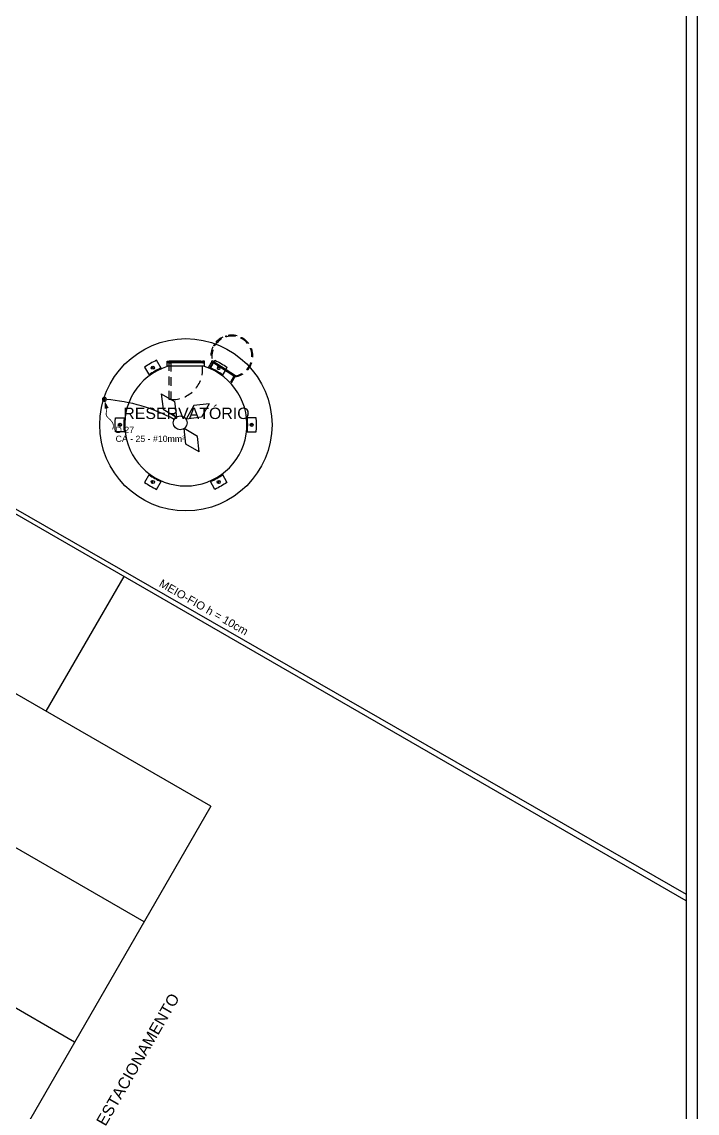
# Model space of a CAD drawing. Extents: x -192 to 167, y 237 to 369.
# Drawn here: x 135.77 to 147.92, y 306.52 to 326.16 of the extents above; entities that cross this region are included whole.
import ezdxf

# ---------------------------------------------------------------- set-up
doc = ezdxf.new("R2010")
doc.units = 0
doc.header["$LTSCALE"] = 0.1
doc.linetypes.add('HIDDEN', pattern=[9.525, 6.35, -3.175])
doc.linetypes.add('TRAÇO-2PTOS_P', pattern=[0.625, 0.25, -0.125, 0, -0.125, 0, -0.125])
doc.layers.get('0').update_dxf_attribs({"linetype": 'CONTINUOUS'})
for name, color, linetype in [('100-txt_t4', 1, 'CONTINUOUS'), ('75-0', 7, 'CONTINUOUS'), ('A-MURO', 2, 'CONTINUOUS'), ('A-PISOS-NIVEL', 1, 'CONTINUOUS'), ('ARQ-ALV-VISTA1', 1, 'CONTINUOUS'), ('ARQ-ALV-VISTA2', 1, 'CONTINUOUS'), ('ARQ-COB-PROJ', 8, 'TRAÇO-2PTOS_P'), ('ARQ-TXT-1_050', 2, 'CONTINUOUS'), ('ARQ-TXT-1_075', 2, 'CONTINUOUS'), ('EST-MET-CORTE', 5, 'CONTINUOUS'), ('FARADAY', 6, 'HIDDEN'), ('GER_PARA-RAIO', 5, 'PARA-RAIO'), ('PRES-AZUL', 164, 'CONTINUOUS'), ('SPD_BLK_SÍMBOLOS', 1, 'CONTINUOUS')]:
    doc.layers.add(name, color=color, linetype=linetype)
doc.styles.add('ESC-50-A20', font='arial.ttf', dxfattribs={"height": 0.1})
doc.styles.get("Standard").update_dxf_attribs({"font": 'ARIALUNI.TTF'})
doc.styles.add('T4', font='arial.ttf')
doc.linetypes.add('PARA-RAIO', pattern='A,0.5,-0.15,["/",Standard,S=0.15,R=0,X=-0.1,Y=-0.075],-0.05', length=0.7)

# ---------------------------------------------------------------- blocks, each defined once
blk = doc.blocks.new('17030112')
at = {"layer": '', "color": 3}
for p, q in [((0, 0.5), (-0.1, 0.3)), ((0, 0.5), (0.1, 0.3)), ((-0.1, 0.3), (0, 0.1)), ((0.1, 0.3), (0, 0.1)), ((-0.5, 0), (-0.3, 0.1)), ((-0.5, 0), (-0.3, -0.1)), ((-0.3, 0.1), (-0.1, 0)), ((-0.3, -0.1), (-0.1, 0)), ((0.3, 0.1), (0.1, 0)), ((0.3, -0.1), (0.1, 0)), ((0.5, 0), (0.3, 0.1)), ((0.5, 0), (0.3, -0.1))]:
    blk.add_line(p, q, dxfattribs=at)
at = {"layer": '', "color": 2}
blk.add_circle((0, 0), 0.1, dxfattribs=at)
blk = doc.blocks.new('cadnic01000124')
at = {"color": 10, "const_width": 0.0533}
blk.add_lwpolyline([(0.301, 0.301), (0.39, 0.381), (0.453, 0.463), (0.497, 0.542), (0.53, 0.619), (0.56, 0.69), (0.593, 0.752), (0.638, 0.805), (0.702, 0.846), (0.79, 0.874), (0.897, 0.896), (1.014, 0.921), (1.133, 0.956), (1.245, 1.01), (1.343, 1.091), (1.417, 1.208), (1.46, 1.368)], dxfattribs=at)
at = {"color": 10}
blk.add_lwpolyline([(0.088, 0.088, 0, 0.267, 0), (0.422, 0.422, 0.02, 0.02, 0)], format="xyseb", dxfattribs=at)
at = {"color": 2}
blk.add_circle((0, 0), 0.125, dxfattribs=at)
at = {"color": 3}
blk.add_circle((0, 0), 0.05, dxfattribs=at)
blk = doc.blocks.new('6 SALAS')
at = {"layer": 'A-MURO', "color": 251}
for p, q in [((79.8, 0), (79.8, -50)), ((80, 0), (80, -50))]:
    blk.add_line(p, q, dxfattribs=at)
at = {"layer": 'A-PISOS-NIVEL', "color": 251}
for p, q in [((64.522, -28.016), (79.8, -36.796)), ((79.8, -36.915), (64.485, -28.081)), ((69.682, -31.079), (68.283, -33.504)), ((71.247, -35.214), (66.916, -32.716)), ((70.048, -37.293), (65.717, -34.795)), ((71.247, -35.214), (65.551, -45.089)), ((68.799, -39.459), (64.468, -36.96))]:
    blk.add_line(p, q, dxfattribs=at)
at = {"layer": 'ARQ-ALV-VISTA1', "color": 251, "ltscale": 0.1}
for p, q in [((70.179, -27.315), (70.234, -27.329)), ((71.418, -27.315), (71.364, -27.329)), ((69.592, -28.33), (69.633, -28.37)), ((72.005, -28.33), (71.965, -28.37)), ((70.214, -29.405), (70.199, -29.35)), ((71.384, -29.405), (71.399, -29.35))]:
    blk.add_line(p, q, dxfattribs=at)
for points in [[(70.361, -27.34), (70.274, -27.189, 0.044204), (70.057, -27.314), (70.145, -27.465)], [(71.307, -27.218), (71.324, -27.189, -0.044204), (71.54, -27.314), (71.518, -27.354)], [(69.706, -28.475), (69.531, -28.475, -0.044204), (69.531, -28.225), (69.706, -28.225)], [(71.892, -28.475), (72.067, -28.475, 0.044204), (72.067, -28.225), (71.892, -28.225)], [(70.145, -29.234), (70.058, -29.386, 0.044204), (70.274, -29.511), (70.361, -29.359)], [(71.453, -29.234), (71.54, -29.386, -0.044204), (71.324, -29.511), (71.236, -29.359)]]:
    blk.add_lwpolyline(points, format="xyb", dxfattribs=at)
for points in [[(71.237, -27.34), (71.296, -27.237)], [(71.507, -27.372), (71.453, -27.465)]]:
    blk.add_lwpolyline(points, dxfattribs=at)
for centre, radius in [((70.8, -28.35), 1.55), ((70.206, -27.322), 0.0285), ((69.613, -28.35), 0.0285), ((71.985, -28.35), 0.0285), ((70.207, -29.378), 0.0285), ((71.391, -29.378), 0.0285)]:
    blk.add_circle(centre, radius, dxfattribs=at)
for centre, radius, start, end in [((70.871, -28.474), 1.258, 114.3366, 125.6634), ((70.727, -28.474), 1.258, 54.3366, 65.6634), ((71.391, -27.322), 0.0285, 102.5365, 11.9947), ((70.942, -28.35), 1.258, 174.3366, 185.6634), ((70.655, -28.35), 1.258, 354.3366, 5.6634), ((70.871, -28.226), 1.258, 234.3366, 245.6634), ((70.726, -28.226), 1.258, 294.3366, 305.6634)]:
    blk.add_arc(centre, radius, start, end, dxfattribs=at)
at = {"layer": 'ARQ-ALV-VISTA2', "color": 251, "ltscale": 0.1}
for p, q in [((71.274, -27.197), (71.2, -27.325)), ((71.285, -27.229), (71.224, -27.334)), ((71.695, -27.468), (71.274, -27.197)), ((71.664, -27.473), (71.285, -27.229)), ((71.664, -27.473), (71.602, -27.58)), ((71.621, -27.597), (71.695, -27.468))]:
    blk.add_line(p, q, dxfattribs=at)
blk.add_arc((70.799, -28.35), 1.1, 107.6647, 72.2178, dxfattribs=at)
at = {"layer": 'ARQ-COB-PROJ', "color": 251, "linetype": 'HIDDEN', "ltscale": 0.04}
for p, q in [((71.528, -26.767), (71.523, -26.75)), ((71.32, -26.924), (71.306, -26.915)), ((71.973, -27.009), (71.989, -27.005)), ((71.942, -27.291), (71.956, -27.3))]:
    blk.add_line(p, q, dxfattribs=at)
blk.add_lwpolyline([(71.796, -26.793), (71.804, -26.779)], dxfattribs=at)
at = {"layer": 'ARQ-COB-PROJ', "color": 251, "linetype": 'HIDDEN', "ltscale": 0.25}
blk.add_lwpolyline([(70.53, -27.896), (70.5, -27.896), (70.5, -27.232), (70.53, -27.232)], close=True, dxfattribs=at)
at = {"layer": 'ARQ-COB-PROJ', "color": 251, "linetype": 'HIDDEN', "ltscale": 0.04}
for centre in [(71.526, -26.759), (71.8, -26.786), (71.313, -26.919), (71.981, -27.007), (71.949, -27.296)]:
    blk.add_circle(centre, 0.00833, dxfattribs=at)
at = {"layer": 'ARQ-COB-PROJ', "color": 251, "linetype": 'HIDDEN', "ltscale": 0.25}
for centre, radius, start, end in [((71.627, -27.113), 0.378, 278.7573, 195.7453), ((71.629, -27.114), 0.361, 275.5395, 198.3534), ((70.554, -27.348), 0.548, 267.5682, 5.4773)]:
    blk.add_arc(centre, radius, start, end, dxfattribs=at)
at = {"layer": 'EST-MET-CORTE', "color": 251}
for p, q in [((70.465, -27.301), (70.465, -27.202)), ((71.135, -27.302), (71.135, -27.202))]:
    blk.add_line(p, q, dxfattribs=at)
at = {"layer": 'EST-MET-CORTE', "color": 251, "ltscale": 0.1}
for p, q in [((71.07, -27.202), (70.53, -27.202)), ((71.07, -27.232), (70.53, -27.232))]:
    blk.add_line(p, q, dxfattribs=at)
for points in [[(70.495, -27.202), (70.495, -27.232), (70.465, -27.232), (70.465, -27.202)], [(70.5, -27.202), (70.5, -27.232), (70.53, -27.232), (70.53, -27.202)], [(71.1, -27.202), (71.1, -27.232), (71.07, -27.232), (71.07, -27.202)], [(71.105, -27.202), (71.105, -27.232), (71.135, -27.232), (71.135, -27.202)]]:
    blk.add_lwpolyline(points, close=True, dxfattribs=at)
at = {"layer": 'PRES-AZUL', "color": 251, "ltscale": 0.1}
for p, q in [((71.07, -27.217), (70.53, -27.217)), ((71.135, -27.296), (70.465, -27.296))]:
    blk.add_line(p, q, dxfattribs=at)
at = {"layer": 'ARQ-TXT-1_050', "color": 251, "insert": (68.327, -28.041), "char_height": 0.2048, "attachment_point": 1, "style": 'ESC-50-A20'}
blk.add_mtext_dynamic_manual_height_columns('\\pi1.3469;RESERVATÓRIO       ', width=4.46064, gutter_width=1, heights=[0], dxfattribs=at)
at = {"layer": 'ARQ-TXT-1_050', "color": 251, "insert": (68.606, -41.869), "char_height": 0.2048, "attachment_point": 1, "rotation": 60.0228, "style": 'ESC-50-A20'}
blk.add_mtext_dynamic_manual_height_columns('\\pi1.1404;ESTACIONAMENTO       ', width=4.46064, gutter_width=1, heights=[0], dxfattribs=at)
at = {"layer": 'ARQ-TXT-1_075', "color": 251, "insert": (69.739, -30.754), "char_height": 0.144, "width": 3.24737, "attachment_point": 1, "rotation": 330.114, "style": 'ESC-50-A20'}
blk.add_mtext('\\pi0.73498;MEIO-FIO h = 10cm', dxfattribs=at)

msp = doc.modelspace()

# ---------------------------------------------------------------- block references
at = {"layer": 'FARADAY', "color": 6, "linetype": 'ByBlock'}
msp.add_blockref('6 SALAS', (67.921, 347.257), dxfattribs=at)

# ---------------------------------------------------------------- next in the draw order: linework, layer by layer
at = {"layer": 'GER_PARA-RAIO'}
msp.add_arc((137.063, 316.306), 3.063, 61.7865, 85.7427, dxfattribs=at)

# ---------------------------------------------------------------- next in the draw order: block references
at = {"layer": '75-0', "xscale": -0.2812499999999999, "yscale": 0.28125, "zscale": 0.28125, "rotation": 148.2189294398063}
msp.add_blockref('cadnic01000124', (137.256, 319.366), dxfattribs=at)
at = {"layer": 'SPD_BLK_SÍMBOLOS', "xscale": 1.25000000330769, "yscale": 1.25000000330769, "zscale": 1.25000000330769, "rotation": 303.2189294398064}
msp.add_blockref('17030112', (138.62, 318.943), dxfattribs=at)

# ---------------------------------------------------------------- next in the draw order: texts
at = {"layer": '100-txt_t4', "style": 'T4'}
for s, p in [('CA - 25 - #10mm²', (137.457, 318.599)), ('D 27', (137.457, 318.759))]:
    msp.add_text(s, height=0.1125, dxfattribs=at).set_placement(p)

doc.saveas('drawing.dxf')
